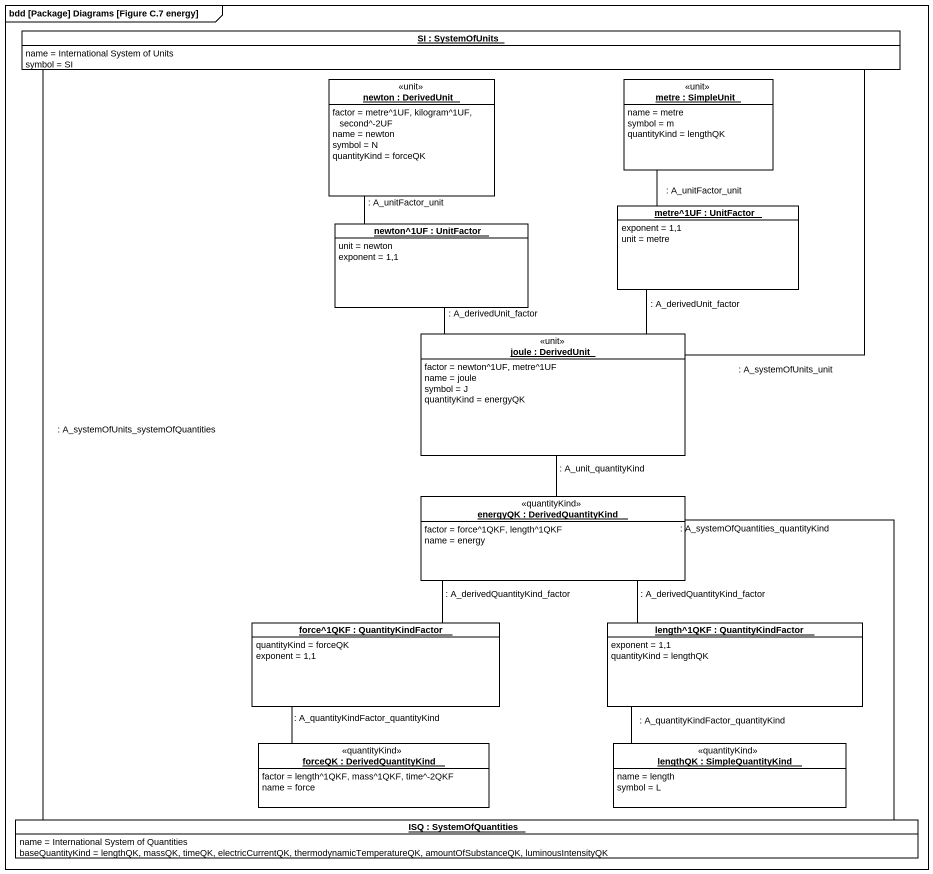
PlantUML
@startuml
mainframe bdd [Package] Diagrams [Figure C.7 energy]
hide circle
hide empty members
object "SI : SystemOfUnits" as SI {
  name = International System of Units
  symbol = SI
}
object "newton : DerivedUnit" as newton <<unit>> {
  factor = metre^1UF, kilogram^1UF, second^-2UF
  name = newton
  symbol = N
  quantityKind = forceQK
}
object "metre : SimpleUnit" as metre <<unit>> {
  name = metre
  symbol = m
  quantityKind = lengthQK
}
object "metre^1UF : UnitFactor" as metre_1UF {
  exponent = 1,1
  unit = metre
}
object "newton^1UF : UnitFactor" as newton_1UF {
  unit = newton
  exponent = 1,1
}
object "joule : DerivedUnit" as joule <<unit>> {
  factor = newton^1UF, metre^1UF
  name = joule
  symbol = J
  quantityKind = energyQK
}
object "energyQK : DerivedQuantityKind" as energyQK <<quantityKind>> {
  factor = force^1QKF, length^1QKF
  name = energy
}
object "force^1QKF : QuantityKindFactor" as force_1QKF {
  quantityKind = forceQK
  exponent = 1,1
}
object "length^1QKF : QuantityKindFactor" as length_1QKF {
  exponent = 1,1
  quantityKind = lengthQK
}
object "forceQK : DerivedQuantityKind" as forceQK <<quantityKind>> {
  factor = length^1QKF, mass^1QKF, time^-2QKF
  name = force
}
object "lengthQK : SimpleQuantityKind" as lengthQK <<quantityKind>> {
  name = length
  symbol = L
}
object "ISQ : SystemOfQuantities" as ISQ {
  name = International System of Quantities
  baseQuantityKind = lengthQK, massQK, timeQK, electricCurrentQK, thermodynamicTemperatureQK, amountOfSubstanceQK, luminousIntensityQK
}
SI -- joule : : A_systemOfUnits_unit
metre_1UF -up- metre : : A_unitFactor_unit
newton_1UF -up- newton : : A_unitFactor_unit
joule -up- metre_1UF : : A_derivedUnit_factor
joule -up- newton_1UF : : A_derivedUnit_factor
joule -- energyQK : : A_unit_quantityKind
energyQK -- force_1QKF : : A_derivedQuantityKind_factor
energyQK -- length_1QKF : : A_derivedQuantityKind_factor
force_1QKF -- forceQK : : A_quantityKindFactor_quantityKind
length_1QKF -- lengthQK : : A_quantityKindFactor_quantityKind
ISQ -up- SI : : A_systemOfUnits_systemOfQuantities
ISQ -up- energyQK : : A_systemOfQuantities_quantityKind
@enduml
